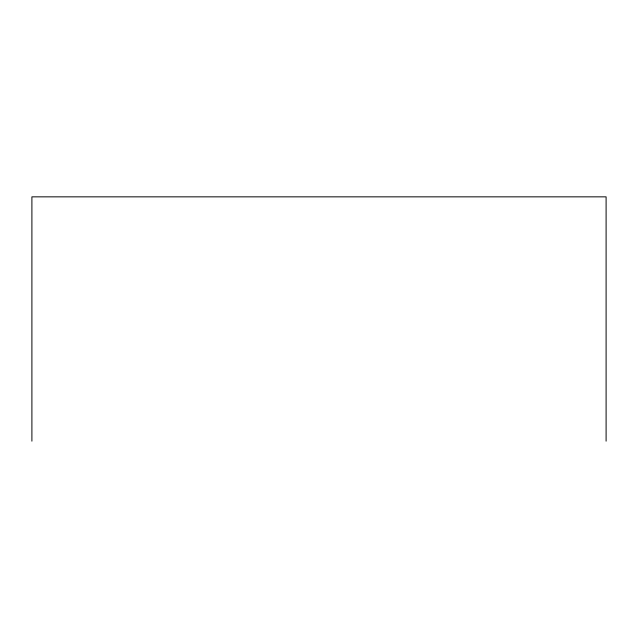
<?xml version="1.0" encoding="UTF-8"?>
<svg xmlns="http://www.w3.org/2000/svg" width="638" height="638" viewBox="0 0 638 638"><rect width="100%" height="100%" fill="white"/><g stroke="black" fill="none" stroke-linecap="round" stroke-linejoin="round"><path stroke-width="0.96" d="M606.1 441.153L606.1 196.847L31.9 196.847L31.9 441.153"/></g></svg>
